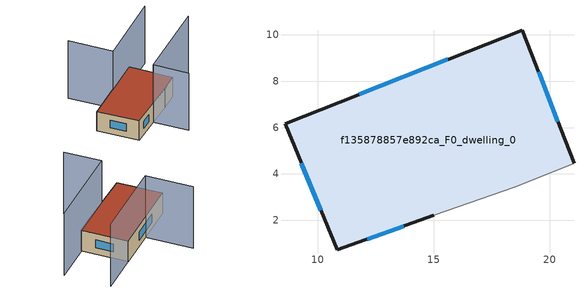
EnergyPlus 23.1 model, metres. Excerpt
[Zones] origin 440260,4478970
f135878857e892ca_F0_dwelling_0
 floor ground (EU_floor_Construction): 18.83,10.2 21.05,4.46 18.53,3.46 15.01,2.22 10.84,0.72 8.59,6.17 z0
 wall outside (EU_wall_Construction): 21.05,4.46 18.83,10.2 8.59,6.17 10.84,0.72 15.01,2.22 z0:3
 wall adiabatic (EU_wall_Construction): 15.01,2.22 18.53,3.46 21.05,4.46 z0:3
 window (EU_Window_Construction): 15.62,8.94 11.8,7.43 / 20.35,6.26 19.52,8.4 / 12.15,1.19 13.7,1.75 / 9.3,4.46 10.13,2.43 z0.94:2.06
 roof outside (EU_roof_Construction): 18.53,3.46 21.05,4.46 18.83,10.2 8.59,6.17 10.84,0.72 15.01,2.22 z3
shading: 16.81,-2.39 15.01,2.22 / 15.01,2.22 26.2,6.57 / 23.97,12.23 13.71,8.14 / 13.71,8.14 11.41,13.91 z0:9
[Building]
EU S2 Campaign: North Axis=0; Terrain=City; Solar Distribution=FullExterior
[Site:Location]
Madrid: Latitude=40.5; Longitude=-3.5; Time Zone=1; Elevation=609
[SizingPeriod:WeatherFileDays]
AnnualSizingPeriod: Begin Month=1; Begin Day of Month=1; End Month=12; End Day of Month=31; Day of Week for Start Day=Monday; Use Weather File Daylight Saving Period=No; Use Weather File Rain and Snow Indicators=No
[MATERIAL]
EU_InternalMass_Material: Roughness=MediumRough; Thickness=0.1; Conductivity=1; Density=1800; Specific Heat=900; Thermal Absorptance=0.9; Solar Absorptance=0.7; Visible Absorptance=0.7
[MATERIAL:NOMASS] Roughness=MediumRough; Thermal Absorptance=0.9; Solar Absorptance=0.7; Visible Absorptance=0.7
Name | Thermal Resistance
EU_wall_NoMass | 0.461255
EU_roof_NoMass | 0.289352
EU_floor_NoMass | 0.631313
[WINDOWMATERIAL:SIMPLEGLAZINGSYSTEM]
EU_Window_SimpleGlazing: UFactor=3.792; Solar Heat Gain Coefficient=0.85; Visible Transmittance=0.85
[CONSTRUCTION]
EU_wall_Construction: EU_wall_NoMass
EU_roof_Construction: EU_roof_NoMass
EU_floor_Construction: EU_floor_NoMass
EU_InternalMass_Construction: EU_InternalMass_Material
EU_Window_Construction: EU_Window_SimpleGlazing
[ZONE]
f135878857e892ca_F0_dwelling_0: Type=1; Multiplier=1; Ceiling Height=autocalculate; Volume=198.75; Floor Area=autocalculate; Part of Total Floor Area=Yes
[INTERNALMASS]
f135878857e892ca_F0_dwelling_0_EU_InternalMass: Construction=EU_InternalMass_Construction; Zone or ZoneList=f135878857e892ca_F0_dwelling_0; Surface Area=66.25
[OTHEREQUIPMENT]
EU_Step8_InternalGain_f135878857e892ca_F0_dwelling_0_f000: Fuel Type=Electricity; Zone or ZoneList or Space or SpaceList=f135878857e892ca_F0_dwelling_0; Schedule=EU_Step8_GainSchedule_f135878857e892ca_F0_dwelling_0_f000; Design Level Calculation Method=Watts/Area; Power per Zone Floor Area=1; Fraction Latent=0; Fraction Radiant=0; Fraction Lost=0; Carbon Dioxide Generation Rate=0; EndUse Subcategory=EU_Step8_InternalGains
[ZONEVENTILATION:DESIGNFLOWRATE]
EU_ConstantAir_f135878857e892ca_F0_dwelling_0: Zone or ZoneList or Space or SpaceList=f135878857e892ca_F0_dwelling_0; Schedule=EU_AlwaysOn; Design Flow Rate Calculation Method=AirChanges/Hour; Air Changes per Hour=0.64; Ventilation Type=Natural; Fan Pressure Rise=0; Fan Total Efficiency=1; Constant Term Coefficient=1; Temperature Term Coefficient=0; Velocity Term Coefficient=0; Velocity Squared Term Coefficient=0; Minimum Indoor Temperature=-100; Maximum Indoor Temperature=100; Delta Temperature=-100; Minimum Outdoor Temperature=-100; Maximum Outdoor Temperature=100; Maximum Wind Speed=40
[HVACTEMPLATE:THERMOSTAT]
EU_HeatOnly_f135878857e892ca_F0_dwelling_0: Constant Heating Setpoint=20; Constant Cooling Setpoint=50
[HVACTEMPLATE:ZONE:IDEALLOADSAIRSYSTEM]
f135878857e892ca_F0_dwelling_0: Template Thermostat=EU_HeatOnly_f135878857e892ca_F0_dwelling_0; System Availability Schedule=EU_AlwaysOn; Maximum Heating Supply Air Temperature=50; Minimum Cooling Supply Air Temperature=13; Maximum Heating Supply Air Humidity Ratio=0.0156; Minimum Cooling Supply Air Humidity Ratio=0.0077; Heating Limit=NoLimit; Cooling Limit=NoLimit; Heating Availability Schedule=EU_AlwaysOn; Cooling Availability Schedule=EU_CoolingOff; Dehumidification Control Type=ConstantSensibleHeatRatio; Cooling Sensible Heat Ratio=0.7; Dehumidification Setpoint=60; Humidification Control Type=None; Humidification Setpoint=30; Outdoor Air Method=None; Outdoor Air Flow Rate per Person=0.00944; Outdoor Air Flow Rate per Zone Floor Area=0; Outdoor Air Flow Rate per Zone=0; Demand Controlled Ventilation Type=None; Outdoor Air Economizer Type=NoEconomizer; Heat Recovery Type=None; Sensible Heat Recovery Effectiveness=0.7; Latent Heat Recovery Effectiveness=0.65
[SIZING:ZONE]
f135878857e892ca_F0_dwelling_0: Zone Cooling Design Supply Air Temperature Input Method=SupplyAirTemperature; Zone Cooling Design Supply Air Temperature=13; Zone Heating Design Supply Air Temperature Input Method=SupplyAirTemperature; Zone Heating Design Supply Air Temperature=50; Zone Cooling Design Supply Air Humidity Ratio=0.008; Zone Heating Design Supply Air Humidity Ratio=0.008; Cooling Design Air Flow Method=DesignDay; Cooling Design Air Flow Rate=0; Cooling Minimum Air Flow per Zone Floor Area=0.000762; Cooling Minimum Air Flow=0; Cooling Minimum Air Flow Fraction=0.2; Heating Design Air Flow Method=DesignDay; Heating Design Air Flow Rate=0; Heating Maximum Air Flow per Zone Floor Area=0.002032; Heating Maximum Air Flow=0.141576; Heating Maximum Air Flow Fraction=0.3; Account for Dedicated Outdoor Air System=No; Dedicated Outdoor Air System Control Strategy=NeutralSupplyAir; Dedicated Outdoor Air Low Setpoint Temperature for Design=autosize; Dedicated Outdoor Air High Setpoint Temperature for Design=autosize; Zone Load Sizing Method=Sensible Load Only No Latent Load; Zone Latent Cooling Design Supply Air Humidity Ratio Input Method=HumidityRatioDifference; Zone Cooling Design Supply Air Humidity Ratio Difference=0.005; Zone Latent Heating Design Supply Air Humidity Ratio Input Method=HumidityRatioDifference; Zone Humidification Design Supply Air Humidity Ratio Difference=0.005
[SCHEDULE:CONSTANT]
Name | Hourly Value
EU_AlwaysOn | 1
EU_CoolingOff | 0
[SCHEDULE:FILE]
EU_Step8_GainSchedule_f135878857e892ca_F0_dwelling_0_f000: File=../../schedules/f135878857e892ca/f135878857e892ca_F0_dwelling_0_f000_gain.csv; Column Number=1; Rows to Skip at Top=0; Number of Hours of Data=8760; Column Separator=Comma; Interpolate to Timestep=No; Minutes per Item=60; Adjust Schedule for Daylight Savings=Yes
